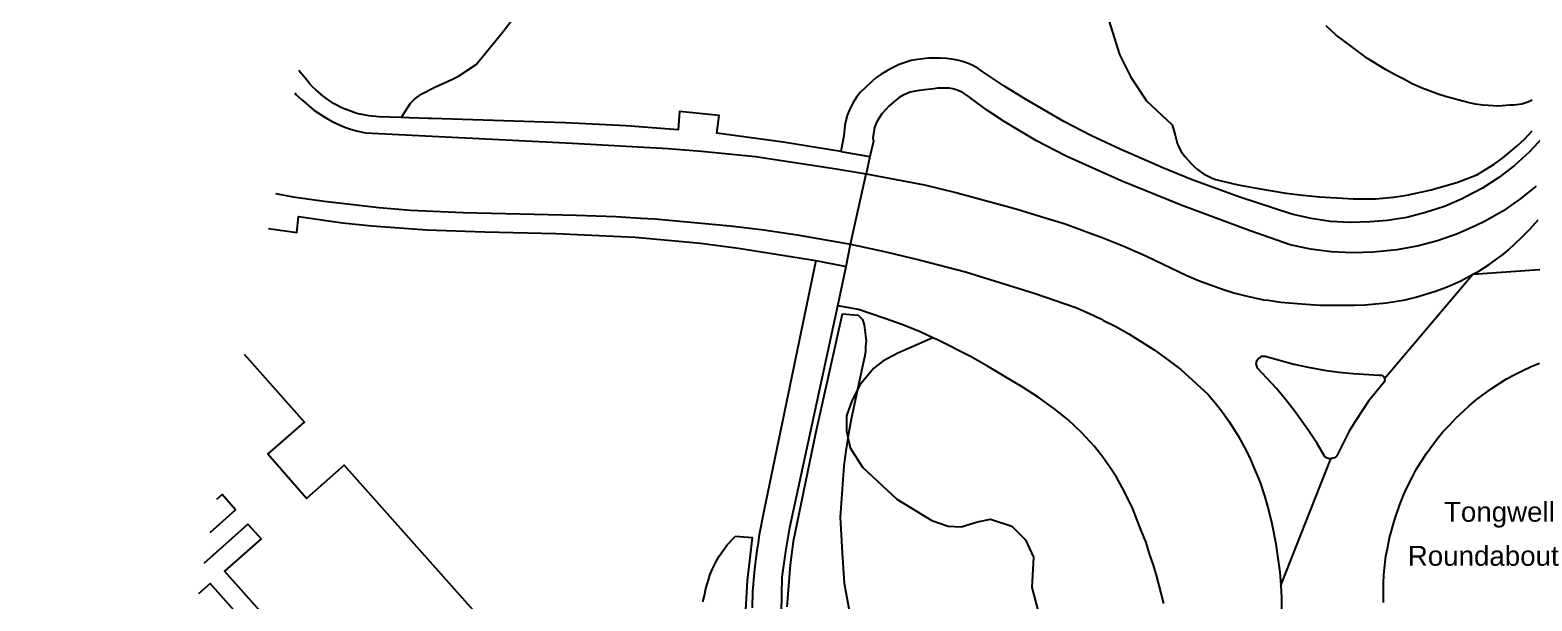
# Model space of a CAD drawing. Header units: millimetres. Extents: x 111502 to 977541, y 8702 to 1044108.
# Drawn here: x 487638.4 to 487789.9, y 241715.7 to 241773.3 of the extents above; entities that cross this region are included whole.
import ezdxf

# ---------------------------------------------------------------- set-up
doc = ezdxf.new("R2010")
doc.units = ezdxf.units.MM
doc.header["$LTSCALE"] = 0.25
doc.linetypes.add('DASHED2', pattern=[9.525, 6.35, -3.175])
doc.layers.add('E HVSS As Laid HV', color=10, linetype='Continuous')
doc.layers.add('X HVSS Site Background', color=8, linetype='Continuous')
doc.styles.add('OS Master Map$1$Standard', font='txt')

# ---------------------------------------------------------------- blocks, each defined once
blk = doc.blocks.new('OS MAP 060722')
at = {"layer": 'X HVSS Site Background', "flags": 128}
for points in [[(-1020.68, 2639.94), (-1021.13, 2639.74), (-1021.13, 2639.74), (-1021.73, 2639.54), (-1021.73, 2639.54), (-1022.53, 2639.44), (-1022.53, 2639.44), (-1022.93, 2639.44), (-1022.93, 2639.44), (-1023.33, 2639.39), (-1023.33, 2639.39), (-1024.13, 2639.34), (-1024.13, 2639.34), (-1025.63, 2639.44), (-1025.63, 2639.44), (-1026.43, 2639.54), (-1026.43, 2639.54), (-1027.18, 2639.69), (-1027.18, 2639.69), (-1029.43, 2640.29), (-1029.43, 2640.29), (-1030.18, 2640.54), (-1030.18, 2640.54), (-1031.78, 2641.14), (-1031.78, 2641.14), (-1032.73, 2641.54), (-1032.73, 2641.54), (-1033.63, 2642.04), (-1033.63, 2642.04), (-1034.58, 2642.54), (-1034.58, 2642.54), (-1035.48, 2643.04), (-1035.48, 2643.04), (-1037.28, 2644.14), (-1037.28, 2644.14), (-1038.38, 2644.94), (-1038.38, 2644.94), (-1040.48, 2646.54), (-1040.48, 2646.54), (-1041.48, 2647.44)], [(-1134.76, 2638.17), (-1134.67, 2638.31), (-1134.67, 2638.31), (-1133.82, 2639.63), (-1133.82, 2639.63), (-1133.4, 2640.06), (-1133.4, 2640.06), (-1132.7, 2640.56), (-1132.7, 2640.56), (-1131.37, 2641.24), (-1131.37, 2641.24), (-1129.58, 2642.05), (-1129.58, 2642.05), (-1129, 2642.35), (-1129, 2642.35), (-1127.22, 2643.55), (-1127.22, 2643.55), (-1125.84, 2645.22), (-1125.84, 2645.22), (-1124.6, 2646.69), (-1124.6, 2646.69), (-1121.25, 2651.08)], [(-1064.07, 2650.15), (-1062.32, 2644.56), (-1062.32, 2644.56), (-1061.18, 2642.24), (-1061.18, 2642.24), (-1059.58, 2639.88), (-1059.58, 2639.88), (-1057, 2637.44), (-1057, 2637.44), (-1056.68, 2636.39), (-1056.68, 2636.39), (-1056.48, 2635.59), (-1056.48, 2635.59), (-1056.33, 2635.19), (-1056.33, 2635.19), (-1056.08, 2634.74), (-1056.08, 2634.74), (-1055.73, 2634.24), (-1055.73, 2634.24), (-1055.08, 2633.54), (-1055.08, 2633.54), (-1054.78, 2633.24), (-1054.78, 2633.24), (-1054.43, 2632.94), (-1054.43, 2632.94), (-1053.83, 2632.49), (-1053.83, 2632.49), (-1053.03, 2632.09), (-1053.03, 2632.09), (-1052.63, 2631.94), (-1052.63, 2631.94), (-1052.18, 2631.84), (-1052.18, 2631.84), (-1050.33, 2631.39), (-1050.33, 2631.39), (-1048.48, 2631.04), (-1048.48, 2631.04), (-1045.53, 2630.54), (-1045.53, 2630.54), (-1043.83, 2630.34), (-1043.83, 2630.34), (-1042.13, 2630.19), (-1042.13, 2630.19), (-1039.83, 2630.04), (-1039.83, 2630.04), (-1038.73, 2629.99), (-1038.73, 2629.99), (-1036.48, 2629.99), (-1036.48, 2629.99), (-1034.68, 2630.14), (-1034.68, 2630.14), (-1033.33, 2630.34), (-1033.33, 2630.34), (-1030.88, 2630.89), (-1030.88, 2630.89), (-1029.58, 2631.24), (-1029.58, 2631.24), (-1028.28, 2631.64), (-1028.28, 2631.64), (-1026.28, 2632.39), (-1026.28, 2632.39), (-1025.38, 2632.94), (-1025.38, 2632.94), (-1024.53, 2633.49), (-1024.53, 2633.49), (-1023.68, 2634.09), (-1023.68, 2634.09), (-1022.23, 2635.29), (-1022.23, 2635.29), (-1021.43, 2636.04), (-1021.43, 2636.04), (-1020.68, 2636.84)], [(-1019.63, 2636.14), (-1020.98, 2634.69), (-1020.98, 2634.69), (-1022.48, 2633.34), (-1022.48, 2633.34), (-1024.03, 2632.14), (-1024.03, 2632.14), (-1025.68, 2631.04), (-1025.68, 2631.04), (-1027.43, 2630.14), (-1027.43, 2630.14), (-1027.73, 2629.99), (-1027.73, 2629.99), (-1029.53, 2629.19), (-1029.53, 2629.19), (-1031.43, 2628.59), (-1031.43, 2628.59), (-1033.33, 2628.09), (-1033.33, 2628.09), (-1035.28, 2627.79), (-1035.28, 2627.79), (-1037.03, 2627.64), (-1037.03, 2627.64), (-1039.03, 2627.59), (-1039.03, 2627.59), (-1041.03, 2627.69), (-1041.03, 2627.69), (-1042.98, 2627.99), (-1042.98, 2627.99), (-1044.93, 2628.44), (-1044.93, 2628.44), (-1050.18, 2630.14), (-1050.18, 2630.14), (-1054.98, 2631.89), (-1054.98, 2631.89), (-1057.93, 2633.09), (-1057.93, 2633.09), (-1062.23, 2634.99), (-1062.23, 2634.99), (-1065.13, 2636.34), (-1065.13, 2636.34), (-1067.93, 2637.79), (-1067.93, 2637.79), (-1071.78, 2640.04), (-1071.78, 2640.04), (-1073.98, 2641.39), (-1073.98, 2641.39), (-1076.08, 2642.79), (-1076.08, 2642.79), (-1076.58, 2643.14), (-1076.58, 2643.14), (-1077.03, 2643.39), (-1077.03, 2643.39), (-1077.48, 2643.59), (-1077.48, 2643.59), (-1078.03, 2643.79), (-1078.03, 2643.79), (-1078.53, 2643.94), (-1078.53, 2643.94), (-1079.03, 2644.04), (-1079.03, 2644.04), (-1079.73, 2644.14), (-1079.73, 2644.14), (-1080.33, 2644.19), (-1080.33, 2644.19), (-1081.53, 2644.19), (-1081.53, 2644.19), (-1082.68, 2644.04), (-1082.68, 2644.04), (-1083.33, 2643.94), (-1083.33, 2643.94), (-1084.53, 2643.54), (-1084.53, 2643.54), (-1085.33, 2643.14), (-1085.33, 2643.14), (-1085.88, 2642.84), (-1085.88, 2642.84), (-1086.38, 2642.54), (-1086.38, 2642.54), (-1086.88, 2642.19), (-1086.88, 2642.19), (-1087.33, 2641.79), (-1087.33, 2641.79), (-1087.98, 2641.19), (-1087.98, 2641.19), (-1088.43, 2640.74), (-1088.43, 2640.74), (-1088.83, 2640.24), (-1088.83, 2640.24), (-1089.18, 2639.69), (-1089.18, 2639.69), (-1089.58, 2638.89), (-1089.58, 2638.89), (-1089.78, 2638.39), (-1089.78, 2638.39), (-1089.93, 2637.89), (-1089.93, 2637.89), (-1090.03, 2637.39), (-1090.03, 2637.39), (-1090.13, 2636.34), (-1090.13, 2636.34), (-1090.43, 2634.74)], [(-1134.76, 2638.17), (-1136.98, 2638.24), (-1136.98, 2638.24), (-1138.03, 2638.34), (-1138.03, 2638.34), (-1139.23, 2638.59), (-1139.23, 2638.59), (-1140.68, 2639.14), (-1140.68, 2639.14), (-1141.58, 2639.59), (-1141.58, 2639.59), (-1142.63, 2640.34), (-1142.63, 2640.34), (-1143.37, 2640.97), (-1143.37, 2640.97), (-1143.68, 2641.24), (-1143.68, 2641.24), (-1144.05, 2641.66), (-1144.05, 2641.66), (-1144.13, 2641.74), (-1144.13, 2641.74), (-1144.93, 2642.74), (-1144.93, 2642.74), (-1145.07, 2642.96)], [(-1020.28, 2631.24), (-1021.93, 2629.94), (-1021.93, 2629.94), (-1023.63, 2628.74), (-1023.63, 2628.74), (-1025.48, 2627.69), (-1025.48, 2627.69), (-1026.33, 2627.29), (-1026.33, 2627.29), (-1028.23, 2626.44), (-1028.23, 2626.44), (-1030.23, 2625.74), (-1030.23, 2625.74), (-1032.28, 2625.19), (-1032.28, 2625.19), (-1034.33, 2624.84), (-1034.33, 2624.84), (-1034.63, 2624.79), (-1034.63, 2624.79), (-1036.73, 2624.59), (-1036.73, 2624.59), (-1038.83, 2624.54), (-1038.83, 2624.54), (-1040.93, 2624.64), (-1040.93, 2624.64), (-1043.03, 2624.89), (-1043.03, 2624.89), (-1045.08, 2625.34), (-1045.08, 2625.34), (-1049.13, 2626.74), (-1049.13, 2626.74), (-1056.08, 2629.34), (-1056.08, 2629.34), (-1062.13, 2631.79), (-1062.13, 2631.79), (-1067.68, 2634.29), (-1067.68, 2634.29), (-1070.68, 2635.84), (-1070.68, 2635.84), (-1073.93, 2637.79), (-1073.93, 2637.79), (-1075.63, 2638.89), (-1075.63, 2638.89), (-1077.28, 2640.09), (-1077.28, 2640.09), (-1077.58, 2640.34), (-1077.58, 2640.34), (-1078.18, 2640.74), (-1078.18, 2640.74), (-1078.78, 2640.99), (-1078.78, 2640.99), (-1079.13, 2641.09), (-1079.13, 2641.09), (-1079.48, 2641.14), (-1079.48, 2641.14), (-1080.63, 2641.14), (-1080.63, 2641.14), (-1081.03, 2641.09), (-1081.03, 2641.09), (-1081.98, 2640.99), (-1081.98, 2640.99), (-1082.73, 2640.89), (-1082.73, 2640.89), (-1083.43, 2640.74), (-1083.43, 2640.74), (-1084.13, 2640.44), (-1084.13, 2640.44), (-1084.53, 2640.19), (-1084.53, 2640.19), (-1084.88, 2639.94), (-1084.88, 2639.94), (-1085.58, 2639.34), (-1085.58, 2639.34), (-1085.88, 2638.99), (-1085.88, 2638.99), (-1086.28, 2638.54), (-1086.28, 2638.54), (-1086.58, 2638.09), (-1086.58, 2638.09), (-1086.83, 2637.69), (-1086.83, 2637.69), (-1087.03, 2637.19), (-1087.03, 2637.19), (-1087.18, 2636.14), (-1087.18, 2636.14), (-1087.13, 2635.79), (-1087.13, 2635.79), (-1087.48, 2634.26)], [(-1145.51, 2640.66), (-1145.38, 2640.49), (-1145.38, 2640.49), (-1144.83, 2639.99), (-1144.83, 2639.99), (-1144.13, 2639.39), (-1144.13, 2639.39), (-1143.58, 2638.94), (-1143.58, 2638.94), (-1142.38, 2638.14), (-1142.38, 2638.14), (-1141.73, 2637.79), (-1141.73, 2637.79), (-1140.63, 2637.29), (-1140.63, 2637.29), (-1139.98, 2637.04), (-1139.98, 2637.04), (-1139.28, 2636.84), (-1139.28, 2636.84), (-1138.38, 2636.64), (-1138.38, 2636.64), (-1117.48, 2635.59), (-1117.48, 2635.59), (-1107.83, 2635.04), (-1107.83, 2635.04), (-1104.48, 2634.79), (-1104.48, 2634.79), (-1099.03, 2634.24), (-1099.03, 2634.24), (-1090.88, 2632.99), (-1090.88, 2632.99), (-1087.88, 2632.49)], [(-1090.43, 2634.74), (-1096.23, 2635.69), (-1096.23, 2635.69), (-1102.93, 2636.59), (-1102.93, 2636.59), (-1102.68, 2638.39), (-1102.68, 2638.39), (-1106.68, 2638.79), (-1106.68, 2638.79), (-1106.83, 2636.94), (-1106.83, 2636.94), (-1112.08, 2637.34), (-1112.08, 2637.34), (-1118.23, 2637.64), (-1118.23, 2637.64), (-1131.68, 2638.07), (-1131.68, 2638.07), (-1131.99, 2638.08), (-1131.99, 2638.08), (-1133.96, 2638.15), (-1133.96, 2638.15), (-1134.76, 2638.17)], [(-1090.43, 2634.74), (-1087.48, 2634.26)], [(-1087.48, 2634.26), (-1087.88, 2632.49)], [(-1026.66, 2622.37), (-1026.08, 2622.69), (-1026.08, 2622.69), (-1025.03, 2623.34), (-1025.03, 2623.34), (-1024.03, 2624.04), (-1024.03, 2624.04), (-1023.58, 2624.39), (-1023.58, 2624.39), (-1023.08, 2624.84), (-1023.08, 2624.84), (-1021.73, 2626.09), (-1021.73, 2626.09), (-1020.88, 2626.94), (-1020.88, 2626.94), (-1020.08, 2627.84)], [(-1089.43, 2625.39), (-1087.88, 2632.49)], [(-1087.88, 2632.49), (-1081.98, 2631.39), (-1081.98, 2631.39), (-1078.68, 2630.59), (-1078.68, 2630.59), (-1072.63, 2628.94), (-1072.63, 2628.94), (-1070.23, 2628.19), (-1070.23, 2628.19), (-1067.78, 2627.44), (-1067.78, 2627.44), (-1064.9, 2626.39), (-1064.9, 2626.39), (-1064.23, 2626.14), (-1064.23, 2626.14), (-1061.88, 2625.19), (-1061.88, 2625.19), (-1059.58, 2624.19), (-1059.58, 2624.19), (-1055.53, 2622.24), (-1055.53, 2622.24), (-1054.33, 2621.74), (-1054.33, 2621.74), (-1051.93, 2620.84), (-1051.93, 2620.84), (-1050.78, 2620.49), (-1050.78, 2620.49), (-1049.58, 2620.19), (-1049.58, 2620.19), (-1047.78, 2619.79), (-1047.78, 2619.79), (-1047.33, 2619.73), (-1047.33, 2619.73), (-1046.03, 2619.54), (-1046.03, 2619.54), (-1043.53, 2619.34), (-1043.53, 2619.34), (-1042.08, 2619.24), (-1042.08, 2619.24), (-1038.63, 2619.24), (-1038.63, 2619.24), (-1037.53, 2619.29), (-1037.53, 2619.29), (-1036.48, 2619.39), (-1036.48, 2619.39), (-1035.38, 2619.49), (-1035.38, 2619.49), (-1033.48, 2619.79), (-1033.48, 2619.79), (-1032.43, 2620.04), (-1032.43, 2620.04), (-1030.43, 2620.64), (-1030.43, 2620.64), (-1029.43, 2621.04), (-1029.43, 2621.04), (-1028.78, 2621.29), (-1028.78, 2621.29), (-1027.88, 2621.69), (-1027.88, 2621.69), (-1026.66, 2622.37)], [(-1147.46, 2630.51), (-1145.68, 2630.19), (-1145.68, 2630.19), (-1142.53, 2629.74), (-1142.53, 2629.74), (-1136.98, 2629.09), (-1136.98, 2629.09), (-1133.83, 2628.84), (-1133.83, 2628.84), (-1128.53, 2628.59), (-1128.53, 2628.59), (-1117.08, 2628.34), (-1117.08, 2628.34), (-1113.13, 2628.19), (-1113.13, 2628.19), (-1110.58, 2628.04), (-1110.58, 2628.04), (-1109.18, 2627.94), (-1109.18, 2627.94), (-1101.58, 2627.24), (-1101.58, 2627.24), (-1098.18, 2626.84), (-1098.18, 2626.84), (-1094.83, 2626.34), (-1094.83, 2626.34), (-1089.43, 2625.39)], [(-1148.14, 2626.98), (-1145.28, 2626.59), (-1145.28, 2626.59), (-1145.13, 2628.19), (-1145.13, 2628.19), (-1140.68, 2627.54), (-1140.68, 2627.54), (-1137.73, 2627.24), (-1137.73, 2627.24), (-1132.18, 2626.84), (-1132.18, 2626.84), (-1126.33, 2626.64), (-1126.33, 2626.64), (-1119.18, 2626.49), (-1119.18, 2626.49), (-1111.18, 2626.09), (-1111.18, 2626.09), (-1104.58, 2625.49), (-1104.58, 2625.49), (-1100.73, 2624.99), (-1100.73, 2624.99), (-1092.93, 2623.74)], [(-1089.89, 2623.16), (-1089.43, 2625.39)], [(-1089.43, 2625.39), (-1085.88, 2624.64), (-1085.88, 2624.64), (-1082.38, 2623.79), (-1082.38, 2623.79), (-1077.83, 2622.59), (-1077.83, 2622.59), (-1074.38, 2621.54), (-1074.38, 2621.54), (-1070.93, 2620.44), (-1070.93, 2620.44), (-1066.73, 2618.99), (-1066.73, 2618.99), (-1065.33, 2618.39), (-1065.33, 2618.39), (-1064.21, 2617.85), (-1064.21, 2617.85), (-1063.98, 2617.74), (-1063.98, 2617.74), (-1062.68, 2617.09), (-1062.68, 2617.09), (-1061.38, 2616.34), (-1061.38, 2616.34), (-1060.08, 2615.54), (-1060.08, 2615.54), (-1058.83, 2614.74), (-1058.83, 2614.74), (-1057.33, 2613.64), (-1057.33, 2613.64), (-1056.13, 2612.74), (-1056.13, 2612.74), (-1053.38, 2610.24), (-1053.38, 2610.24), (-1052.63, 2609.34), (-1052.63, 2609.34), (-1051.93, 2608.44), (-1051.93, 2608.44), (-1051.28, 2607.54), (-1051.28, 2607.54), (-1050.33, 2606.04), (-1050.33, 2606.04), (-1049.73, 2604.94), (-1049.73, 2604.94), (-1049.18, 2603.84), (-1049.18, 2603.84), (-1048.68, 2602.69), (-1048.68, 2602.69), (-1048.13, 2601.34), (-1048.13, 2601.34), (-1047.68, 2599.99), (-1047.68, 2599.99), (-1047.28, 2598.59), (-1047.28, 2598.59), (-1046.93, 2597.19), (-1046.93, 2597.19), (-1046.53, 2595.14), (-1046.53, 2595.14), (-1046.33, 2593.69), (-1046.33, 2593.69), (-1046.13, 2592.29), (-1046.13, 2592.29), (-1046.05, 2590.96)], [(-1092.93, 2623.74), (-1098.18, 2598.44), (-1098.18, 2598.44), (-1098.68, 2595.89), (-1098.68, 2595.89), (-1098.73, 2595.49), (-1098.73, 2595.49), (-1098.93, 2594.24), (-1098.93, 2594.24), (-1099.13, 2592.59), (-1099.13, 2592.59), (-1099.33, 2590.34), (-1099.33, 2590.34), (-1099.38, 2588.69)], [(-1092.93, 2623.74), (-1089.89, 2623.16)], [(-1090.73, 2619.19), (-1089.89, 2623.16)], [(-1026.66, 2622.37), (-1013.73, 2623.29)], [(-1035.58, 2611.84), (-1026.66, 2622.37)], [(-1094.15, 2568.33), (-1095.58, 2573.54), (-1095.58, 2573.54), (-1095.88, 2575.29), (-1095.88, 2575.29), (-1096.13, 2577.04), (-1096.13, 2577.04), (-1096.33, 2579.24), (-1096.33, 2579.24), (-1096.43, 2581.04), (-1096.43, 2581.04), (-1096.48, 2582.79), (-1096.48, 2582.79), (-1096.48, 2584.74), (-1096.48, 2584.74), (-1096.33, 2591.79), (-1096.33, 2591.79), (-1095.98, 2594.39), (-1095.98, 2594.39), (-1095.58, 2596.79), (-1095.58, 2596.79), (-1090.73, 2619.19)], [(-1088.63, 2618.19), (-1090.28, 2618.34), (-1090.28, 2618.34), (-1092.98, 2606.29), (-1092.98, 2606.29), (-1095.23, 2595.39), (-1095.23, 2595.39), (-1095.53, 2593.04), (-1095.53, 2593.04), (-1095.88, 2588.79)], [(-1081.13, 2615.95), (-1082.43, 2616.54), (-1082.43, 2616.54), (-1084.18, 2617.24), (-1084.18, 2617.24), (-1085.98, 2617.89), (-1085.98, 2617.89), (-1088.63, 2618.79), (-1088.63, 2618.79), (-1090.73, 2619.19)], [(-1088.63, 2618.19), (-1088.23, 2617.79), (-1088.23, 2617.79), (-1088.08, 2617.24), (-1088.08, 2617.24), (-1087.93, 2616.19), (-1087.93, 2616.19), (-1087.88, 2615.64), (-1087.88, 2615.64), (-1087.93, 2615.09), (-1087.93, 2615.09), (-1087.93, 2614.54), (-1087.93, 2614.54), (-1088.03, 2613.99), (-1088.03, 2613.99), (-1088.18, 2613.39), (-1088.18, 2613.39), (-1089.33, 2607.89), (-1089.33, 2607.89), (-1089.63, 2606.44), (-1089.63, 2606.44), (-1089.93, 2604.54), (-1089.93, 2604.54), (-1090.13, 2603.04), (-1090.13, 2603.04), (-1090.48, 2597.84), (-1090.48, 2597.84), (-1090.28, 2594.24), (-1090.28, 2594.24), (-1090.08, 2591.19), (-1090.08, 2591.19), (-1089.23, 2586.59)], [(-1081.13, 2615.95), (-1084.67, 2614.39), (-1084.67, 2614.39), (-1086.18, 2613.59), (-1086.18, 2613.59), (-1087.09, 2612.89), (-1087.09, 2612.89), (-1088.48, 2611.25), (-1088.48, 2611.25), (-1089.31, 2609.6), (-1089.31, 2609.6), (-1089.86, 2608.06), (-1089.86, 2608.06), (-1089.84, 2606.52), (-1089.84, 2606.52), (-1089.47, 2604.85), (-1089.47, 2604.85), (-1088.25, 2602.9), (-1088.25, 2602.9), (-1084.76, 2599.66), (-1084.76, 2599.66), (-1081.23, 2597.5), (-1081.23, 2597.5), (-1079.61, 2596.94), (-1079.61, 2596.94), (-1078.27, 2596.86), (-1078.27, 2596.86), (-1076.64, 2597.36), (-1076.64, 2597.36), (-1075.34, 2597.63), (-1075.34, 2597.63), (-1073.17, 2596.94), (-1073.17, 2596.94), (-1071.79, 2595.54), (-1071.79, 2595.54), (-1070.98, 2593.81), (-1070.98, 2593.81), (-1071.14, 2590.73), (-1071.14, 2590.73), (-1070.44, 2588.09)], [(-1057.83, 2589.14), (-1058.53, 2591.84), (-1058.53, 2591.84), (-1058.88, 2592.99), (-1058.88, 2592.99), (-1059.28, 2594.14), (-1059.28, 2594.14), (-1059.63, 2595.29), (-1059.63, 2595.29), (-1060.08, 2596.44), (-1060.08, 2596.44), (-1060.53, 2597.54), (-1060.53, 2597.54), (-1060.98, 2598.69), (-1060.98, 2598.69), (-1061.48, 2599.74), (-1061.48, 2599.74), (-1062.03, 2600.84), (-1062.03, 2600.84), (-1062.63, 2601.89), (-1062.63, 2601.89), (-1063.28, 2602.89), (-1063.28, 2602.89), (-1063.98, 2603.89), (-1063.98, 2603.89), (-1064.83, 2604.99), (-1064.83, 2604.99), (-1066.13, 2606.39), (-1066.13, 2606.39), (-1067.53, 2607.69), (-1067.53, 2607.69), (-1068.98, 2608.84), (-1068.98, 2608.84), (-1070.53, 2609.94), (-1070.53, 2609.94), (-1072.13, 2610.99), (-1072.13, 2610.99), (-1073.78, 2611.99), (-1073.78, 2611.99), (-1075.63, 2613.09), (-1075.63, 2613.09), (-1077.28, 2614.04), (-1077.28, 2614.04), (-1080.68, 2615.74), (-1080.68, 2615.74), (-1081.13, 2615.95)], [(-1035.68, 2589.24), (-1035.68, 2591.14), (-1035.68, 2591.14), (-1035.63, 2592.04), (-1035.63, 2592.04), (-1035.53, 2592.99), (-1035.53, 2592.99), (-1035.43, 2593.89), (-1035.43, 2593.89), (-1035.23, 2594.84), (-1035.23, 2594.84), (-1035.08, 2595.74), (-1035.08, 2595.74), (-1034.58, 2597.54), (-1034.58, 2597.54), (-1034.28, 2598.44), (-1034.28, 2598.44), (-1033.98, 2599.29), (-1033.98, 2599.29), (-1033.63, 2600.14), (-1033.63, 2600.14), (-1033.52, 2600.38), (-1033.52, 2600.38), (-1033.23, 2600.99), (-1033.23, 2600.99), (-1032.78, 2601.84), (-1032.78, 2601.84), (-1032.38, 2602.64), (-1032.38, 2602.64), (-1031.38, 2604.24), (-1031.38, 2604.24), (-1030.28, 2605.74), (-1030.28, 2605.74), (-1029.68, 2606.44), (-1029.68, 2606.44), (-1029.03, 2607.14), (-1029.03, 2607.14), (-1028.43, 2607.79), (-1028.43, 2607.79), (-1027.03, 2609.09), (-1027.03, 2609.09), (-1026.33, 2609.69), (-1026.33, 2609.69), (-1024.83, 2610.79), (-1024.83, 2610.79), (-1024.03, 2611.29), (-1024.03, 2611.29), (-1023.28, 2611.79), (-1023.28, 2611.79), (-1022.43, 2612.24), (-1022.43, 2612.24), (-1021.63, 2612.64), (-1021.63, 2612.64), (-1020.78, 2613.04), (-1020.78, 2613.04), (-1019.93, 2613.39)], [(-1115.28, 2574.69), (-1140.53, 2603.09), (-1140.53, 2603.09), (-1144.33, 2599.74), (-1144.33, 2599.74), (-1148.23, 2604.19), (-1148.23, 2604.19), (-1144.53, 2607.44), (-1144.53, 2607.44), (-1150.58, 2614.26)], [(-1040.98, 2603.74), (-1041.13, 2603.74), (-1041.13, 2603.74), (-1041.43, 2603.84), (-1041.43, 2603.84), (-1041.63, 2603.99), (-1041.63, 2603.99), (-1042.38, 2605.29), (-1042.38, 2605.29), (-1043.23, 2606.59), (-1043.23, 2606.59), (-1044.58, 2608.49), (-1044.58, 2608.49), (-1045.53, 2609.69), (-1045.53, 2609.69), (-1046.48, 2610.84), (-1046.48, 2610.84), (-1048.38, 2612.89), (-1048.38, 2612.89), (-1048.53, 2613.34), (-1048.53, 2613.34), (-1048.48, 2613.49), (-1048.48, 2613.49), (-1048.43, 2613.69), (-1048.43, 2613.69), (-1048.33, 2613.84), (-1048.33, 2613.84), (-1048.23, 2613.94), (-1048.23, 2613.94), (-1048.08, 2613.99), (-1048.08, 2613.99), (-1047.98, 2614.09), (-1047.98, 2614.09), (-1047.63, 2614.09), (-1047.63, 2614.09), (-1044.73, 2613.29), (-1044.73, 2613.29), (-1043.28, 2612.99), (-1043.28, 2612.99), (-1041.68, 2612.69), (-1041.68, 2612.69), (-1040.18, 2612.49), (-1040.18, 2612.49), (-1038.73, 2612.34), (-1038.73, 2612.34), (-1036.13, 2612.19), (-1036.13, 2612.19), (-1035.88, 2612.19), (-1035.88, 2612.19), (-1035.78, 2612.14), (-1035.78, 2612.14), (-1035.68, 2612.04), (-1035.68, 2612.04), (-1035.58, 2611.84)], [(-1035.58, 2611.84), (-1035.53, 2611.69), (-1035.53, 2611.69), (-1035.58, 2611.59), (-1035.58, 2611.59), (-1035.63, 2611.44), (-1035.63, 2611.44), (-1036.43, 2610.49), (-1036.43, 2610.49), (-1037.18, 2609.54), (-1037.18, 2609.54), (-1038.48, 2607.59), (-1038.48, 2607.59), (-1039.13, 2606.54), (-1039.13, 2606.54), (-1040.38, 2604.04), (-1040.38, 2604.04), (-1040.48, 2603.94), (-1040.48, 2603.94), (-1040.63, 2603.84), (-1040.63, 2603.84), (-1040.78, 2603.79), (-1040.78, 2603.79), (-1040.98, 2603.74)], [(-1046.05, 2590.96), (-1040.98, 2603.74)], [(-1154.03, 2596.31), (-1151.48, 2598.59), (-1151.48, 2598.59), (-1152.83, 2600.14), (-1152.83, 2600.14), (-1153.39, 2599.63)], [(-1154.63, 2593.19), (-1150.23, 2597.14), (-1150.23, 2597.14), (-1148.88, 2595.64), (-1148.88, 2595.64), (-1152.58, 2592.39), (-1152.58, 2592.39), (-1132.63, 2569.94)], [(-1139.03, 2574.24), (-1154.03, 2591.14), (-1154.03, 2591.14), (-1155.23, 2590.09)], [(-1104.33, 2589.29), (-1104.18, 2589.94), (-1104.18, 2589.94), (-1104.03, 2590.64), (-1104.03, 2590.64), (-1103.83, 2591.29), (-1103.83, 2591.29), (-1103.63, 2591.99), (-1103.63, 2591.99), (-1103.38, 2592.64), (-1103.38, 2592.64), (-1103.03, 2593.29), (-1103.03, 2593.29), (-1102.68, 2593.89), (-1102.68, 2593.89), (-1102.28, 2594.49), (-1102.28, 2594.49), (-1101.88, 2595.04), (-1101.88, 2595.04), (-1101.08, 2595.89)], [(-1100.08, 2587.29), (-1099.83, 2591.44), (-1099.83, 2591.44), (-1099.33, 2595.74), (-1099.33, 2595.74), (-1101.08, 2595.89)], [(-1046.05, 2590.96), (-1045.98, 2589.74), (-1045.98, 2589.74), (-1045.98, 2587.84)]]:
    blk.add_lwpolyline(points, dxfattribs=at)
at = {"layer": 'X HVSS Site Background', "char_height": 2, "attachment_point": 7, "style": 'OS Master Map$1$Standard'}
for s, insert in [('{\\farial|b0|i0|c0|p34;Tongwell}', (-1029.58, 2596.78)), ('{\\farial|b0|i0|c0|p34;Roundabout}', (-1033.23, 2592.91))]:
    blk.add_mtext(s, dxfattribs=dict(at, insert=insert))

msp = doc.modelspace()

# ---------------------------------------------------------------- linework, layer by layer
at = {"lineweight": 0}
msp.add_circle((488727.82, 239008.33), 11388.42, dxfattribs=at)

# ---------------------------------------------------------------- block references
at = {"layer": 'E HVSS As Laid HV', "linetype": 'DASHED2', "lineweight": 0}
msp.add_blockref('OS MAP 060722', (488810.58, 239126.31), dxfattribs=at)

doc.saveas('drawing.dxf')
